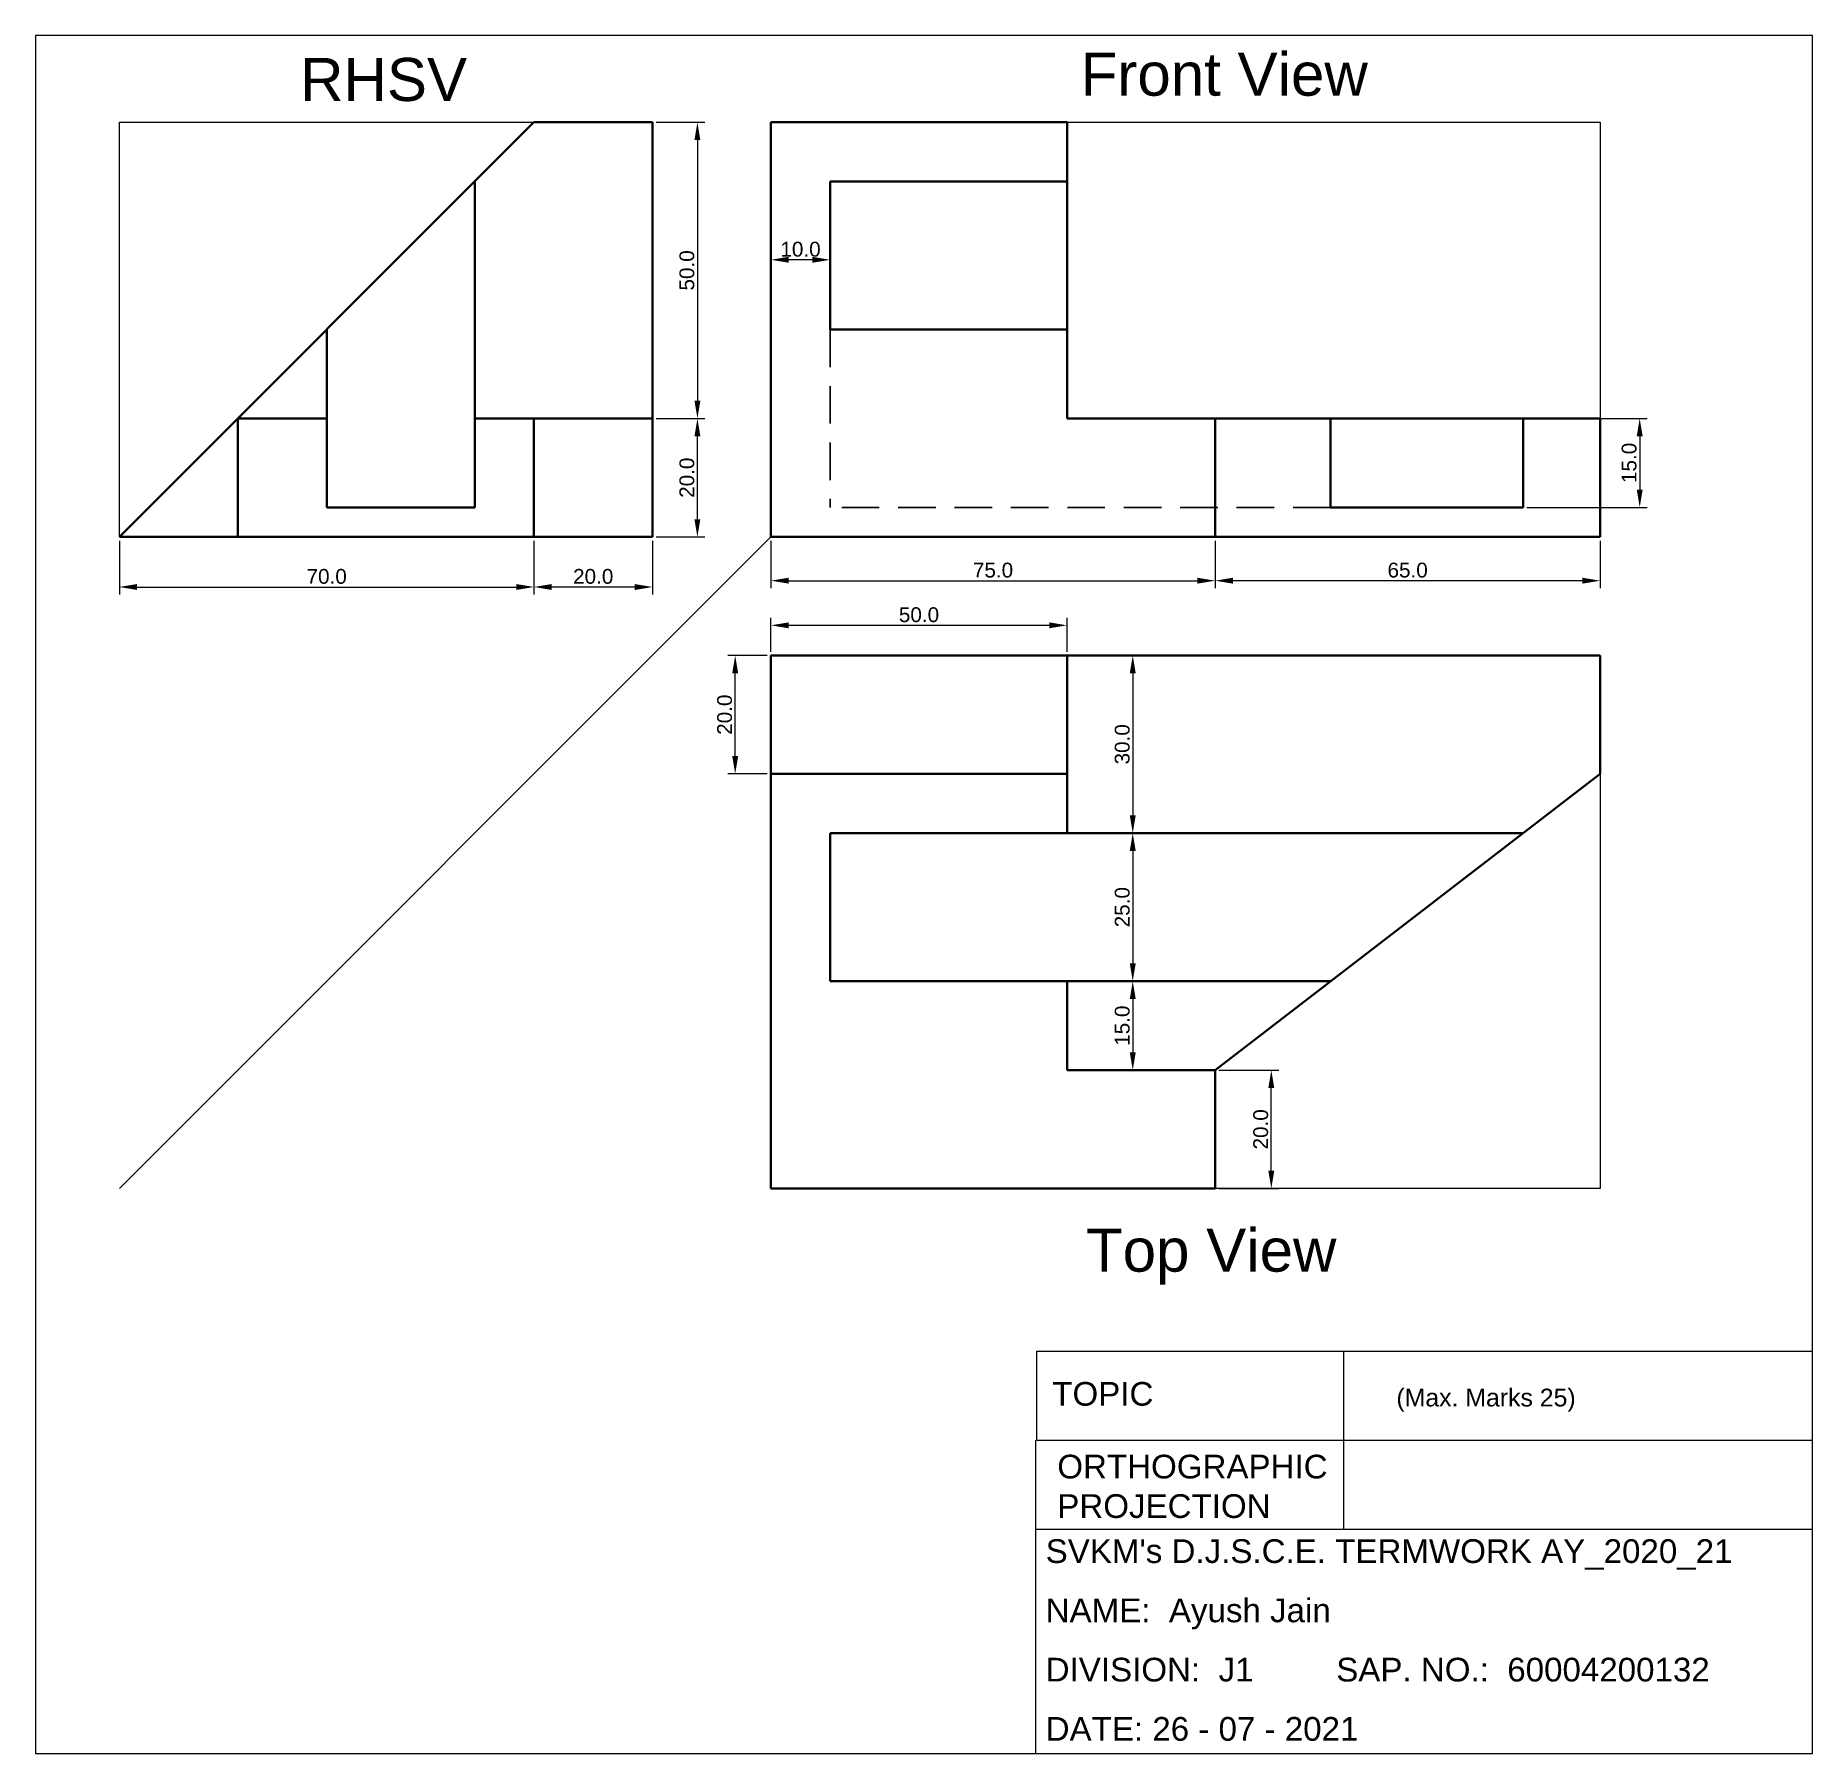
# Model space of a CAD drawing. Header units: millimetres. Extents: x 2606 to 2906, y 1948 to 2238.
import ezdxf

# ---------------------------------------------------------------- set-up
doc = ezdxf.new("R2010")
doc.units = ezdxf.units.MM
doc.linetypes.add('DASHED2', pattern=[9.525, 6.35, -3.175])
doc.layers.get('0').update_dxf_attribs({"color": 4})
for name, color, linetype, lineweight in [('Dimension n Hatch', 6, 'Continuous', 20), ('Hidden', 3, 'DASHED2', 30), ('Object', 2, 'Continuous', 40), ('TEMPLATE', 6, 'Continuous', 20)]:
    doc.layers.add(name, color=color, linetype=linetype, lineweight=lineweight)
doc.styles.get("Standard").update_dxf_attribs({"font": 'arial.ttf'})
doc.dimstyles.get("Standard").update_dxf_attribs({"dimtxt": 2.5, "dimasz": 3, "dimexe": 1.25, "dimexo": 0.625, "dimgap": 0.5, "dimtad": 1, "dimtoh": 1, "dimdec": 1, "dimzin": 0, "dimdsep": 46, "dimtxsty": 'Standard', "dimcen": 2.5, "dimclrd": 256, "dimclre": 256, "dimclrt": 256, "dimadec": 0, "dimazin": 0, "dimtfac": 1, "dimtdec": 1, "dimtofl": 0, "dimtmove": 0, "dimatfit": 2, "dimfxl": 1, "dimtolj": 1, "dimtzin": 0, "dimlwd": -1, "dimarcsym": 0})

# ---------------------------------------------------------------- blocks, each defined once
blk = doc.blocks.new('*D1')
at = {"layer": 'Defpoints', "color": 0, "transparency": 16777216}
for p in [(2730.12, 2153.26), (2805.12, 2153.26), (2805.12, 2145.88)]:
    blk.add_point(p, dxfattribs=at)
at = {"layer": 'Dimension n Hatch', "lineweight": -2, "transparency": 16777216}
for p, q in [((2730.12, 2152.63), (2730.12, 2144.63)), ((2805.12, 2152.63), (2805.12, 2144.63))]:
    blk.add_line(p, q, dxfattribs=at)
at = {"layer": 'Dimension n Hatch', "transparency": 16777216}
blk.add_line((2733.12, 2145.88), (2802.12, 2145.88), dxfattribs=at)
for points in [[(2733.12, 2146.38), (2733.12, 2145.38), (2730.12, 2145.88)], [(2802.12, 2146.38), (2802.12, 2145.38), (2805.12, 2145.88)]]:
    blk.add_solid(points, dxfattribs=at)
at = {"layer": 'Dimension n Hatch', "transparency": 16777216, "insert": (2767.62, 2147.65), "char_height": 2.5, "attachment_point": 5}
blk.add_mtext('\\A1;75.0', dxfattribs=at)
blk = doc.blocks.new('*D2')
at = {"layer": 'Defpoints', "color": 0, "transparency": 16777216}
for p in [(2805.12, 2153.26), (2870.12, 2153.26), (2805.12, 2145.88)]:
    blk.add_point(p, dxfattribs=at)
at = {"layer": 'Dimension n Hatch', "lineweight": -2, "transparency": 16777216}
for p, q in [((2805.12, 2152.63), (2805.12, 2144.63)), ((2870.12, 2152.63), (2870.12, 2144.63))]:
    blk.add_line(p, q, dxfattribs=at)
at = {"layer": 'Dimension n Hatch', "transparency": 16777216}
blk.add_line((2867.12, 2145.88), (2808.12, 2145.88), dxfattribs=at)
for points in [[(2808.12, 2146.38), (2808.12, 2145.38), (2805.12, 2145.88)], [(2867.12, 2146.38), (2867.12, 2145.38), (2870.12, 2145.88)]]:
    blk.add_solid(points, dxfattribs=at)
at = {"layer": 'Dimension n Hatch', "transparency": 16777216, "insert": (2837.62, 2147.65), "char_height": 2.5, "attachment_point": 5}
blk.add_mtext('\\A1;65.0', dxfattribs=at)
blk = doc.blocks.new('*D3')
at = {"layer": 'Defpoints', "color": 0, "transparency": 16777216}
for p in [(2857.12, 2173.26), (2857.12, 2158.26), (2876.8, 2158.26)]:
    blk.add_point(p, dxfattribs=at)
at = {"layer": 'Dimension n Hatch', "lineweight": -2, "transparency": 16777216}
for p, q in [((2857.75, 2173.26), (2878.05, 2173.26)), ((2857.75, 2158.26), (2878.05, 2158.26))]:
    blk.add_line(p, q, dxfattribs=at)
at = {"layer": 'Dimension n Hatch', "transparency": 16777216}
blk.add_line((2876.8, 2170.26), (2876.8, 2161.26), dxfattribs=at)
for points in [[(2876.3, 2170.26), (2877.3, 2170.26), (2876.8, 2173.26)], [(2876.3, 2161.26), (2877.3, 2161.26), (2876.8, 2158.26)]]:
    blk.add_solid(points, dxfattribs=at)
at = {"layer": 'Dimension n Hatch', "transparency": 16777216, "insert": (2875.02, 2165.76), "char_height": 2.5, "attachment_point": 5, "rotation": 90}
blk.add_mtext('\\A1;15.0', dxfattribs=at)
blk = doc.blocks.new('*D4')
at = {"layer": 'Defpoints', "color": 0, "transparency": 16777216}
for p in [(2730.12, 2200.76), (2730.12, 2200.05), (2740.12, 2200.76)]:
    blk.add_point(p, dxfattribs=at)
at = {"layer": 'Dimension n Hatch', "lineweight": -2, "transparency": 16777216}
for p, q in [((2730.12, 2200.13), (2730.12, 2198.8)), ((2740.12, 2200.13), (2740.12, 2198.8))]:
    blk.add_line(p, q, dxfattribs=at)
at = {"layer": 'Dimension n Hatch', "transparency": 16777216}
blk.add_line((2737.12, 2200.05), (2733.12, 2200.05), dxfattribs=at)
for points in [[(2733.12, 2200.55), (2733.12, 2199.55), (2730.12, 2200.05)], [(2737.12, 2200.55), (2737.12, 2199.55), (2740.12, 2200.05)]]:
    blk.add_solid(points, dxfattribs=at)
at = {"layer": 'Dimension n Hatch', "transparency": 16777216, "insert": (2735.12, 2201.82), "char_height": 2.5, "attachment_point": 5}
blk.add_mtext('\\A1;10.0', dxfattribs=at)
blk = doc.blocks.new('*D5')
at = {"layer": 'Defpoints', "color": 0, "transparency": 16777216}
for p in [(2710.12, 2223.26), (2710.12, 2173.26), (2717.71, 2173.26)]:
    blk.add_point(p, dxfattribs=at)
at = {"layer": 'Dimension n Hatch', "lineweight": -2, "transparency": 16777216}
for p, q in [((2710.75, 2223.26), (2718.96, 2223.26)), ((2710.75, 2173.26), (2718.96, 2173.26))]:
    blk.add_line(p, q, dxfattribs=at)
at = {"layer": 'Dimension n Hatch', "transparency": 16777216}
blk.add_line((2717.71, 2220.26), (2717.71, 2176.26), dxfattribs=at)
for points in [[(2717.21, 2220.26), (2718.21, 2220.26), (2717.71, 2223.26)], [(2717.21, 2176.26), (2718.21, 2176.26), (2717.71, 2173.26)]]:
    blk.add_solid(points, dxfattribs=at)
at = {"layer": 'Dimension n Hatch', "transparency": 16777216, "insert": (2715.94, 2198.26), "char_height": 2.5, "attachment_point": 5, "rotation": 90}
blk.add_mtext('\\A1;50.0', dxfattribs=at)
blk = doc.blocks.new('*D6')
at = {"layer": 'Defpoints', "color": 0, "transparency": 16777216}
for p in [(2710.12, 2173.26), (2717.71, 2173.26), (2710.12, 2153.26)]:
    blk.add_point(p, dxfattribs=at)
at = {"layer": 'Dimension n Hatch', "lineweight": -2, "transparency": 16777216}
for p, q in [((2710.75, 2173.26), (2718.96, 2173.26)), ((2710.75, 2153.26), (2718.96, 2153.26))]:
    blk.add_line(p, q, dxfattribs=at)
at = {"layer": 'Dimension n Hatch', "transparency": 16777216}
blk.add_line((2717.71, 2156.26), (2717.71, 2170.26), dxfattribs=at)
for points in [[(2717.21, 2170.26), (2718.21, 2170.26), (2717.71, 2173.26)], [(2717.21, 2156.26), (2718.21, 2156.26), (2717.71, 2153.26)]]:
    blk.add_solid(points, dxfattribs=at)
at = {"layer": 'Dimension n Hatch', "transparency": 16777216, "insert": (2715.94, 2163.26), "char_height": 2.5, "attachment_point": 5, "rotation": 90}
blk.add_mtext('\\A1;20.0', dxfattribs=at)
blk = doc.blocks.new('*D7')
at = {"layer": 'Defpoints', "color": 0, "transparency": 16777216}
for p in [(2690.12, 2153.26), (2710.12, 2153.26), (2690.12, 2144.81)]:
    blk.add_point(p, dxfattribs=at)
at = {"layer": 'Dimension n Hatch', "lineweight": -2, "transparency": 16777216}
for p, q in [((2690.12, 2152.63), (2690.12, 2143.56)), ((2710.12, 2152.63), (2710.12, 2143.56))]:
    blk.add_line(p, q, dxfattribs=at)
at = {"layer": 'Dimension n Hatch', "transparency": 16777216}
blk.add_line((2707.12, 2144.81), (2693.12, 2144.81), dxfattribs=at)
for points in [[(2693.12, 2145.31), (2693.12, 2144.31), (2690.12, 2144.81)], [(2707.12, 2145.31), (2707.12, 2144.31), (2710.12, 2144.81)]]:
    blk.add_solid(points, dxfattribs=at)
at = {"layer": 'Dimension n Hatch', "transparency": 16777216, "insert": (2700.12, 2146.59), "char_height": 2.5, "attachment_point": 5}
blk.add_mtext('\\A1;20.0', dxfattribs=at)
blk = doc.blocks.new('*D8')
at = {"layer": 'Defpoints', "color": 0, "transparency": 16777216}
for p in [(2730.12, 2138.34), (2730.12, 2133.26), (2780.12, 2133.26)]:
    blk.add_point(p, dxfattribs=at)
at = {"layer": 'Dimension n Hatch', "lineweight": -2, "transparency": 16777216}
for p, q in [((2730.12, 2133.88), (2730.12, 2139.59)), ((2780.12, 2133.88), (2780.12, 2139.59))]:
    blk.add_line(p, q, dxfattribs=at)
at = {"layer": 'Dimension n Hatch', "transparency": 16777216}
blk.add_line((2777.12, 2138.34), (2733.12, 2138.34), dxfattribs=at)
for points in [[(2733.12, 2138.84), (2733.12, 2137.84), (2730.12, 2138.34)], [(2777.12, 2138.84), (2777.12, 2137.84), (2780.12, 2138.34)]]:
    blk.add_solid(points, dxfattribs=at)
at = {"layer": 'Dimension n Hatch', "transparency": 16777216, "insert": (2755.12, 2140.12), "char_height": 2.5, "attachment_point": 5}
blk.add_mtext('\\A1;50.0', dxfattribs=at)
blk = doc.blocks.new('*D9')
at = {"layer": 'Defpoints', "color": 0, "transparency": 16777216}
for p in [(2724.09, 2133.26), (2730.12, 2133.26), (2730.12, 2113.26)]:
    blk.add_point(p, dxfattribs=at)
at = {"layer": 'Dimension n Hatch', "lineweight": -2, "transparency": 16777216}
for p, q in [((2729.5, 2133.26), (2722.84, 2133.26)), ((2729.5, 2113.26), (2722.84, 2113.26))]:
    blk.add_line(p, q, dxfattribs=at)
at = {"layer": 'Dimension n Hatch', "transparency": 16777216}
blk.add_line((2724.09, 2116.26), (2724.09, 2130.26), dxfattribs=at)
for points in [[(2723.59, 2130.26), (2724.59, 2130.26), (2724.09, 2133.26)], [(2723.59, 2116.26), (2724.59, 2116.26), (2724.09, 2113.26)]]:
    blk.add_solid(points, dxfattribs=at)
at = {"layer": 'Dimension n Hatch', "transparency": 16777216, "insert": (2722.31, 2123.26), "char_height": 2.5, "attachment_point": 5, "rotation": 90}
blk.add_mtext('\\A1;20.0', dxfattribs=at)
blk = doc.blocks.new('*D10')
at = {"layer": 'Defpoints', "color": 0, "transparency": 16777216}
for p in [(2780.12, 2133.26), (2780.12, 2103.26), (2791.21, 2103.26)]:
    blk.add_point(p, dxfattribs=at)
at = {"layer": 'Dimension n Hatch', "lineweight": -2, "transparency": 16777216}
for p, q in [((2780.75, 2133.26), (2792.46, 2133.26)), ((2780.75, 2103.26), (2792.46, 2103.26))]:
    blk.add_line(p, q, dxfattribs=at)
at = {"layer": 'Dimension n Hatch', "transparency": 16777216}
blk.add_line((2791.21, 2130.26), (2791.21, 2106.26), dxfattribs=at)
for points in [[(2790.71, 2130.26), (2791.71, 2130.26), (2791.21, 2133.26)], [(2790.71, 2106.26), (2791.71, 2106.26), (2791.21, 2103.26)]]:
    blk.add_solid(points, dxfattribs=at)
at = {"layer": 'Dimension n Hatch', "transparency": 16777216, "insert": (2789.44, 2118.26), "char_height": 2.5, "attachment_point": 5, "rotation": 90}
blk.add_mtext('\\A1;30.0', dxfattribs=at)
blk = doc.blocks.new('*D11')
at = {"layer": 'Defpoints', "color": 0, "transparency": 16777216}
for p in [(2791.21, 2103.26), (2791.21, 2078.26), (2791.21, 2078.26)]:
    blk.add_point(p, dxfattribs=at)
at = {"layer": 'Dimension n Hatch', "lineweight": -2, "transparency": 16777216}
for p, q in [((2791.84, 2103.26), (2792.46, 2103.26)), ((2791.84, 2078.26), (2792.46, 2078.26))]:
    blk.add_line(p, q, dxfattribs=at)
at = {"layer": 'Dimension n Hatch', "transparency": 16777216}
blk.add_line((2791.21, 2100.26), (2791.21, 2081.26), dxfattribs=at)
for points in [[(2790.71, 2100.26), (2791.71, 2100.26), (2791.21, 2103.26)], [(2790.71, 2081.26), (2791.71, 2081.26), (2791.21, 2078.26)]]:
    blk.add_solid(points, dxfattribs=at)
at = {"layer": 'Dimension n Hatch', "transparency": 16777216, "insert": (2789.44, 2090.76), "char_height": 2.5, "attachment_point": 5, "rotation": 90}
blk.add_mtext('\\A1;25.0', dxfattribs=at)
blk = doc.blocks.new('*D12')
at = {"layer": 'Defpoints', "color": 0, "transparency": 16777216}
for p in [(2791.21, 2078.26), (2791.21, 2063.26), (2791.21, 2063.26)]:
    blk.add_point(p, dxfattribs=at)
at = {"layer": 'Dimension n Hatch', "lineweight": -2, "transparency": 16777216}
for p, q in [((2791.84, 2078.26), (2792.46, 2078.26)), ((2791.84, 2063.26), (2792.46, 2063.26))]:
    blk.add_line(p, q, dxfattribs=at)
at = {"layer": 'Dimension n Hatch', "transparency": 16777216}
blk.add_line((2791.21, 2075.26), (2791.21, 2066.26), dxfattribs=at)
for points in [[(2790.71, 2075.26), (2791.71, 2075.26), (2791.21, 2078.26)], [(2790.71, 2066.26), (2791.71, 2066.26), (2791.21, 2063.26)]]:
    blk.add_solid(points, dxfattribs=at)
at = {"layer": 'Dimension n Hatch', "transparency": 16777216, "insert": (2789.44, 2070.76), "char_height": 2.5, "attachment_point": 5, "rotation": 90}
blk.add_mtext('\\A1;15.0', dxfattribs=at)
blk = doc.blocks.new('*D13')
at = {"layer": 'Defpoints', "color": 0, "transparency": 16777216}
for p in [(2805.12, 2063.26), (2814.6, 2063.26), (2805.12, 2043.26)]:
    blk.add_point(p, dxfattribs=at)
at = {"layer": 'Dimension n Hatch', "lineweight": -2, "transparency": 16777216}
for p, q in [((2805.75, 2063.26), (2815.85, 2063.26)), ((2805.75, 2043.26), (2815.85, 2043.26))]:
    blk.add_line(p, q, dxfattribs=at)
at = {"layer": 'Dimension n Hatch', "transparency": 16777216}
blk.add_line((2814.6, 2046.26), (2814.6, 2060.26), dxfattribs=at)
for points in [[(2814.1, 2060.26), (2815.1, 2060.26), (2814.6, 2063.26)], [(2814.1, 2046.26), (2815.1, 2046.26), (2814.6, 2043.26)]]:
    blk.add_solid(points, dxfattribs=at)
at = {"layer": 'Dimension n Hatch', "transparency": 16777216, "insert": (2812.82, 2053.26), "char_height": 2.5, "attachment_point": 5, "rotation": 90}
blk.add_mtext('\\A1;20.0', dxfattribs=at)
blk = doc.blocks.new('*D14')
at = {"layer": 'Defpoints', "color": 0, "transparency": 16777216}
for p in [(2620.12, 2153.26), (2690.12, 2153.26), (2690.12, 2144.81)]:
    blk.add_point(p, dxfattribs=at)
at = {"layer": 'Dimension n Hatch', "lineweight": -2, "transparency": 16777216}
for p, q in [((2620.12, 2152.63), (2620.12, 2143.56)), ((2690.12, 2152.63), (2690.12, 2143.56))]:
    blk.add_line(p, q, dxfattribs=at)
at = {"layer": 'Dimension n Hatch', "transparency": 16777216}
blk.add_line((2623.12, 2144.81), (2687.12, 2144.81), dxfattribs=at)
for points in [[(2623.12, 2145.31), (2623.12, 2144.31), (2620.12, 2144.81)], [(2687.12, 2145.31), (2687.12, 2144.31), (2690.12, 2144.81)]]:
    blk.add_solid(points, dxfattribs=at)
at = {"layer": 'Dimension n Hatch', "transparency": 16777216, "insert": (2655.12, 2146.59), "char_height": 2.5, "attachment_point": 5}
blk.add_mtext('\\A1;70.0', dxfattribs=at)

msp = doc.modelspace()

# ---------------------------------------------------------------- linework, layer by layer
msp.add_line((2730.12, 2153.26), (2620.12, 2043.26))
for points in [[(2710.12, 2153.26), (2620.12, 2153.26), (2620.12, 2223.26), (2710.12, 2223.26)], [(2730.12, 2223.26), (2870.12, 2223.26), (2870.12, 2153.26), (2730.12, 2153.26)], [(2730.12, 2133.26), (2870.12, 2133.26), (2870.12, 2043.26), (2730.12, 2043.26)]]:
    msp.add_lwpolyline(points, close=True)
at = {"layer": 'Hidden'}
for p in [(2740.12, 2188.26), (2824.62, 2158.26)]:
    msp.add_line(p, (2740.12, 2158.26), dxfattribs=at)
at = {"layer": 'Object'}
for p, q in [((2690.12, 2223.26), (2620.12, 2153.26)), ((2710.12, 2223.26), (2690.12, 2223.26)), ((2710.12, 2223.26), (2710.12, 2153.26)), ((2730.12, 2153.26), (2730.12, 2223.26)), ((2730.12, 2223.26), (2780.12, 2223.26)), ((2780.12, 2223.26), (2780.12, 2173.26)), ((2680.12, 2173.26), (2680.12, 2213.26)), ((2740.12, 2213.26), (2780.12, 2213.26)), ((2740.12, 2213.26), (2740.12, 2188.26)), ((2655.12, 2158.26), (2655.12, 2188.26)), ((2740.12, 2188.26), (2780.12, 2188.26)), ((2655.12, 2173.26), (2640.12, 2173.26)), ((2640.12, 2173.26), (2640.12, 2153.26)), ((2710.12, 2173.26), (2680.12, 2173.26)), ((2680.12, 2173.26), (2680.12, 2158.26)), ((2690.12, 2153.26), (2690.12, 2173.26)), ((2780.12, 2173.26), (2870.12, 2173.26)), ((2805.12, 2153.26), (2805.12, 2173.26)), ((2824.62, 2158.26), (2824.62, 2173.26)), ((2857.12, 2158.26), (2857.12, 2173.26)), ((2870.12, 2173.26), (2870.12, 2153.26)), ((2680.12, 2158.26), (2655.12, 2158.26)), ((2824.62, 2158.26), (2857.12, 2158.26)), ((2710.12, 2153.26), (2620.12, 2153.26)), ((2870.12, 2153.26), (2730.12, 2153.26)), ((2730.12, 2133.26), (2870.12, 2133.26)), ((2730.12, 2133.26), (2730.12, 2043.26)), ((2780.12, 2133.26), (2780.12, 2103.26)), ((2870.12, 2133.26), (2870.12, 2113.26)), ((2730.12, 2113.26), (2780.12, 2113.26)), ((2805.12, 2063.26), (2870.12, 2113.26)), ((2740.12, 2103.26), (2857.12, 2103.26)), ((2740.12, 2103.26), (2740.12, 2078.26)), ((2740.12, 2078.26), (2824.62, 2078.26)), ((2780.12, 2078.26), (2780.12, 2063.26)), ((2780.12, 2063.26), (2805.12, 2063.26)), ((2805.12, 2043.26), (2805.12, 2063.26)), ((2730.12, 2043.26), (2805.12, 2043.26))]:
    msp.add_line(p, q, dxfattribs=at)
at = {"layer": 'TEMPLATE'}
for p, q in [((2775.04, 2015.84), (2905.97, 2015.84)), ((2775.04, 2000.8), (2775.04, 2015.84)), ((2826.81, 2015.84), (2826.81, 2000.8)), ((2774.85, 1985.76), (2774.85, 2000.8)), ((2775.04, 2000.8), (2905.97, 2000.8)), ((2826.81, 2000.8), (2826.81, 1985.76)), ((2774.85, 1947.9), (2774.85, 1985.76)), ((2774.85, 1985.76), (2905.97, 1985.76)), ((2833.38, 1985.76), (2905.97, 1985.76))]:
    msp.add_line(p, q, dxfattribs=at)
msp.add_lwpolyline([(2605.97, 1947.9), (2905.97, 1947.9), (2905.97, 2237.9), (2605.97, 2237.9)], close=True, dxfattribs=at)

# ---------------------------------------------------------------- texts
at = {"layer": 'Object', "char_height": 7.262, "attachment_point": 1}
for s, width, insert in [('Front View', 49.4867, (2782.41, 2235.01)), ('RHSV', 28.1713, (2650.64, 2234.12)), ('Top View', 49.4867, (2783.31, 2036.5))]:
    msp.add_mtext_dynamic_manual_height_columns(s, width=width, gutter_width=36.31, heights=[0], dxfattribs=dict(at, insert=insert))
at = {"layer": 'TEMPLATE', "attachment_point": 1}
for s, width, heights, insert, char_height in [('TOPIC', 48.0663, [0], (2777.62, 2010.61), 4), ('(Max. Marks 25)', 31.3188, [0], (2835.72, 2009.48), 3), ('ORTHOGRAPHIC\\PPROJECTION', 34.218, [0], (2778.47, 1998.33), 4), ("\\pxsm1.5;SVKM's D.J.S.C.E. TERMWORK AY_2020_21 \\PNAME:  Ayush Jain\\PDIVISION:  J1         SAP. NO.:  60004200132\\P\\ps*;DATE: 26 - 07 - 2021", 128.8166, [35.33], (2776.51, 1984.06), 4)]:
    msp.add_mtext_dynamic_manual_height_columns(s, width=width, gutter_width=20, heights=heights, dxfattribs=dict(at, insert=insert, char_height=char_height))

# ---------------------------------------------------------------- dimensions: what is measured, and where the dimension line sits
at = {"layer": 'Dimension n Hatch'}
for base, p1, p2, picture, middle in [((2717.71, 2173.26), (2710.12, 2223.26), (2710.12, 2173.26), '*D5', (2715.94, 2198.26)), ((2717.71, 2173.26), (2710.12, 2153.26), (2710.12, 2173.26), '*D6', (2715.94, 2163.26)), ((2724.09, 2133.26), (2730.12, 2113.26), (2730.12, 2133.26), '*D9', (2722.31, 2123.26)), ((2791.21, 2103.26), (2780.12, 2133.26), (2780.12, 2103.26), '*D10', (2789.44, 2118.26)), ((2791.21, 2078.26), (2791.21, 2103.26), (2791.21, 2078.26), '*D11', (2789.44, 2090.76)), ((2791.21, 2063.26), (2791.21, 2078.26), (2791.21, 2063.26), '*D12', (2789.44, 2070.76)), ((2814.6, 2063.26), (2805.12, 2043.26), (2805.12, 2063.26), '*D13', (2812.82, 2053.26))]:
    dim = msp.add_linear_dim(base=base, p1=p1, p2=p2, angle=90, dimstyle='Standard', dxfattribs=at)
    dim.commit()
    dim.dimension.update_dxf_attribs({"geometry": picture, "text_midpoint": middle})
for base, p1, p2, picture, middle in [((2730.12, 2200.05), (2740.12, 2200.76), (2730.12, 2200.76), '*D4', (2735.12, 2201.82)), ((2690.12, 2144.81), (2620.12, 2153.26), (2690.12, 2153.26), '*D14', (2655.12, 2146.59)), ((2690.12, 2144.81), (2710.12, 2153.26), (2690.12, 2153.26), '*D7', (2700.12, 2146.59)), ((2805.12, 2145.88), (2730.12, 2153.26), (2805.12, 2153.26), '*D1', (2767.62, 2147.65)), ((2805.12, 2145.88), (2870.12, 2153.26), (2805.12, 2153.26), '*D2', (2837.62, 2147.65)), ((2730.12, 2138.34), (2780.12, 2133.26), (2730.12, 2133.26), '*D8', (2755.12, 2140.12))]:
    dim = msp.add_linear_dim(base=base, p1=p1, p2=p2, dimstyle='Standard', dxfattribs=at)
    dim.commit()
    dim.dimension.update_dxf_attribs({"geometry": picture, "text_midpoint": middle})
dim = msp.add_linear_dim(base=(2876.8, 2158.26), p1=(2857.12, 2173.26), p2=(2857.12, 2158.26), angle=90, dimstyle='Standard', dxfattribs=at)
dim.commit()
dim.dimension.update_dxf_attribs({"geometry": '*D3', "text_midpoint": (2876.8, 2165.76), "dimtype": 160})

doc.saveas('drawing.dxf')
